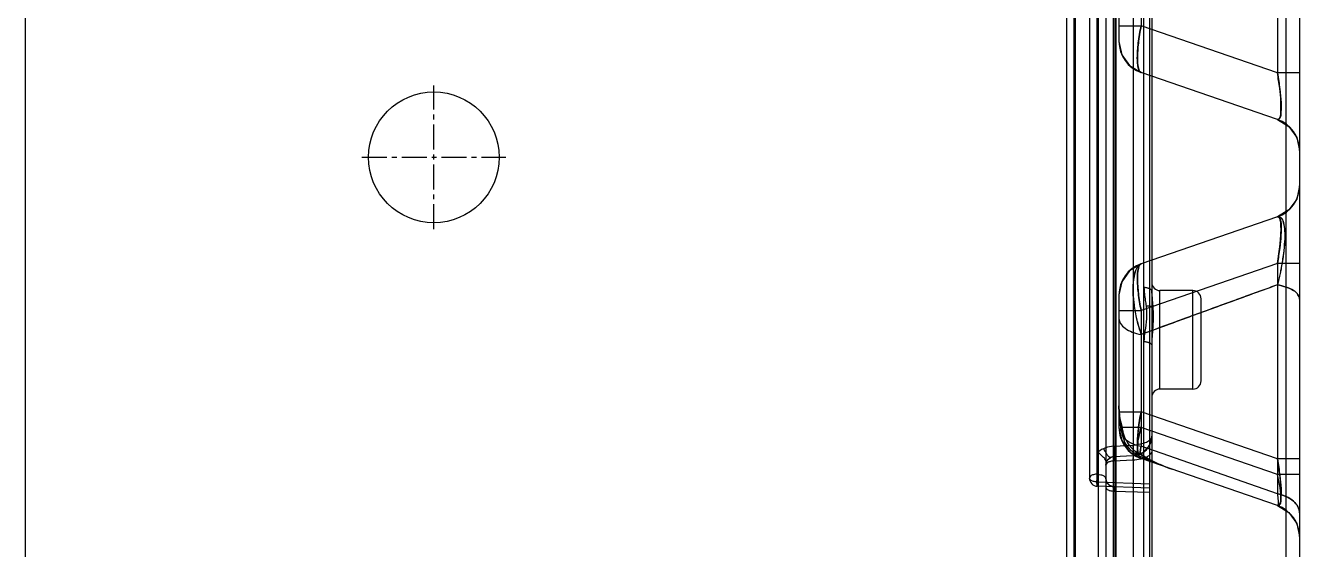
# Model space of a CAD drawing. Header units: millimetres. Extents: x 3267 to 5677, y -4731 to 2600.
# Drawn here: x 4309.7 to 4387.7, y -839 to -806.9 of the extents above; entities that cross this region are included whole.
import ezdxf

# ---------------------------------------------------------------- set-up
doc = ezdxf.new("R2010")
doc.units = ezdxf.units.MM
doc.header["$LTSCALE"] = 16.335
doc.linetypes.add('CENTER', pattern=[0.6, 0.375, -0.075, 0.075, -0.075])
doc.layers.get('0').update_dxf_attribs({"linetype": 'CONTINUOUS'})
doc.layers.add('11', color=7, linetype='CONTINUOUS')

msp = doc.modelspace()

# ---------------------------------------------------------------- linework, layer by layer
at = {"color": 6, "linetype": 'Continuous'}
for p, q in [((4378.522, -631.001), (4378.522, -951.001)), ((4309.718, -944.001), (4309.718, -638.001)), ((4376.334, -888.251), (4376.334, -683.691)), ((4375.858, -684.193), (4375.858, -887.749)), ((4377.534, -685.914), (4377.534, -886.028)), ((4378.672, -687.112), (4378.672, -884.83)), ((4378.195, -873.288), (4378.195, -698.654)), ((4373.446, -726.092), (4373.446, -845.849)), ((4374.006, -846.325), (4374.006, -725.617)), ((4373.913, -844.843), (4373.913, -727.099)), ((4375.39, -727.021), (4375.39, -844.921)), ((4376.478, -788.388), (4376.478, -871.468)), ((4387.717, -789.694), (4387.717, -868.569)), ((4386.886, -790.257), (4386.886, -869.557)), ((4386.361, -797.881), (4386.361, -809.839)), ((4376.662, -799.804), (4376.662, -807.916)), ((4378.017, -800.754), (4378.017, -806.966)), ((4374.853, -806.306), (4374.853, -834.625)), ((4375.338, -834.86), (4375.329, -806.208)), ((4376.429, -873.195), (4376.429, -806.377)), ((4376.662, -806.966), (4378.017, -806.966)), ((4386.361, -809.839), (4378.017, -806.966)), ((4376.662, -807.916), (4376.831, -808.724)), ((4386.361, -812.689), (4378.017, -809.816)), ((4387.717, -809.839), (4386.361, -809.839)), ((4386.361, -812.689), (4387.069, -813.112)), ((4386.361, -818.648), (4378.017, -821.521)), ((4387.069, -818.225), (4386.361, -818.648)), ((4386.361, -821.499), (4378.017, -824.372)), ((4386.361, -821.499), (4386.361, -835.582)), ((4387.717, -821.499), (4386.361, -821.499)), ((4376.662, -823.421), (4376.662, -831.533)), ((4378.687, -823.48), (4378.672, -823.186)), ((4379.174, -829.186), (4379.174, -823.156)), ((4381.184, -823.156), (4379.174, -823.156)), ((4381.184, -829.186), (4381.184, -823.156)), ((4381.687, -828.683), (4381.687, -823.658)), ((4376.662, -824.372), (4378.017, -824.372)), ((4378.017, -824.372), (4378.017, -832.682)), ((4381.184, -829.186), (4379.174, -829.186)), ((4376.662, -830.583), (4378.017, -830.583)), ((4386.361, -833.456), (4378.017, -830.583)), ((4376.662, -831.533), (4376.717, -832.003)), ((4378.017, -831.533), (4376.858, -831.533)), ((4386.361, -834.406), (4378.017, -831.533)), ((4376.333, -832.674), (4377.534, -832.611)), ((4377.079, -832.274), (4376.964, -832.328)), ((4386.361, -835.582), (4378.017, -832.682)), ((4375.355, -833.101), (4375.381, -833.031)), ((4377.534, -833.265), (4376.333, -833.328)), ((4377.534, -833.529), (4376.334, -833.592)), ((4377.808, -833.063), (4377.746, -833.173)), ((4386.361, -836.307), (4378.017, -833.434)), ((4387.717, -833.456), (4386.361, -833.456)), ((4387.717, -834.406), (4386.361, -834.406)), ((4375.338, -834.86), (4378.522, -834.971)), ((4378.522, -835.239), (4375.338, -835.127)), ((4376.334, -835.422), (4378.522, -835.498)), ((4386.361, -836.307), (4387.069, -836.729)), ((4387.069, -836.729), (4387.547, -837.4)), ((4387.547, -837.4), (4387.717, -838.207))]:
    msp.add_line(p, q, dxfattribs=at)
for points in [[(4376.831, -808.724), (4377.311, -809.395), (4378.017, -809.816)], [(4387.069, -813.112), (4387.547, -813.783), (4387.717, -814.59)], [(4387.717, -816.747), (4387.547, -817.554), (4387.069, -818.225)], [(4378.017, -821.521), (4377.311, -821.942), (4376.831, -822.613), (4376.662, -823.421)], [(4376.662, -830.217), (4376.691, -830.993), (4376.773, -831.692)], [(4376.663, -830.34), (4376.703, -831.036), (4376.784, -831.693)], [(4376.662, -831.533), (4376.831, -832.342), (4377.311, -833.013), (4378.017, -833.434)], [(4376.662, -831.533), (4376.809, -832.289), (4377.231, -832.935)], [(4376.662, -831.533), (4376.745, -832.105), (4376.992, -832.638)], [(4376.717, -832.003), (4376.983, -832.624), (4377.434, -833.117)], [(4376.794, -831.703), (4376.865, -832.004), (4376.985, -832.318)], [(4378.672, -832.067), (4378.521, -832.649), (4378.107, -833.085), (4377.534, -833.265)], [(4376.992, -832.638), (4377.441, -833.122), (4378.017, -833.434)], [(4377.231, -832.935), (4377.596, -833.232), (4378.017, -833.434)], [(4375.858, -833.83), (4375.873, -833.709), (4375.923, -833.585), (4376.013, -833.467), (4376.151, -833.373)], [(4377.659, -833.056), (4377.776, -833.126), (4377.887, -833.185)], [(4377.863, -833.236), (4378.826, -833.674), (4379.915, -834.087)], [(4376.342, -835.163), (4376.116, -835.1), (4375.933, -834.926), (4375.858, -834.66)], [(4376.343, -835.163), (4376.099, -835.09), (4375.922, -834.907), (4375.858, -834.661)]]:
    msp.add_lwpolyline(points, dxfattribs=at)
for centre, radius, start, end in [((4378.672, -807.916), 2.01, 180, 251.00001), ((4385.707, -814.59), 2.01, 0, 71.00018), ((4385.707, -816.747), 2.01, 288.99983, 360), ((4378.672, -823.421), 2.01, 108.99997, 180), ((4379.174, -822.653), 0.502, 180, 270), ((4381.184, -823.658), 0.502, 0, 90), ((4387.02, -822.688), 9.539, 192.85312, 199.30231), ((4385.601, -826.528), 6.929, 177.0741, 179.8261), ((4381.184, -828.683), 0.502, 270, 0), ((4379.174, -829.688), 0.502, 90, 180), ((4378.672, -831.533), 2.01, 180, 251.00003), ((4377.472, -832.067), 1.2, 273, 0), ((4376.421, -834.352), 1.68, 93.01564, 128.06083), ((4378.672, -831.533), 1.883, 204.95863, 240.59965), ((4378.672, -831.533), 1.756, 204.95918, 240.56117), ((4376.36, -833.83), 0.502, 92.99999, 180.00001), ((4378.49, -832.171), 1.105, 232.51472, 237.20763), ((4375.355, -834.625), 0.502, 180, 267.97444), ((4376.36, -834.66), 0.502, 180, 268), ((4385.707, -838.207), 2.01, 0, 71.00017)]:
    msp.add_arc(centre, radius, start, end, dxfattribs=at)
for points, knots in [([(4378.017, -806.966), (4377.948, -807.316), (4377.838, -807.959), (4377.775, -808.843), (4377.795, -809.422), (4377.917, -809.782), (4378.017, -809.816)], [0, 0, 0, 0, 0.366773, 0.675453, 0.890813, 1, 1, 1, 1]), ([(4378.017, -809.816), (4377.916, -809.782), (4377.795, -809.42), (4377.775, -808.84), (4377.839, -807.957), (4377.948, -807.314), (4378.017, -806.966)], [0, 0, 0, 0, 0.109664, 0.325659, 0.63432, 1, 1, 1, 1]), ([(4378.017, -806.966), (4377.949, -807.317), (4377.84, -807.964), (4377.782, -808.85), (4377.799, -809.427), (4377.92, -809.783), (4378.017, -809.816)], [0, 0, 0, 0, 0.368, 0.679279, 0.893752, 1, 1, 1, 1]), ([(4378.017, -809.816), (4377.917, -809.782), (4377.798, -809.416), (4377.782, -808.834), (4377.842, -807.951), (4377.95, -807.31), (4378.017, -806.966)], [0, 0, 0, 0, 0.109154, 0.327501, 0.638505, 1, 1, 1, 1]), ([(4386.361, -809.839), (4386.395, -810.035), (4386.456, -810.419), (4386.527, -810.976), (4386.573, -811.483), (4386.591, -811.917), (4386.581, -812.225), (4386.555, -812.42), (4386.53, -812.528), (4386.499, -812.61), (4386.461, -812.667), (4386.412, -812.698), (4386.377, -812.695), (4386.361, -812.689)], [0, 0, 0, 0, 0.20118, 0.393131, 0.567531, 0.716177, 0.832393, 0.877871, 0.915035, 0.944213, 0.966256, 0.983344, 1, 1, 1, 1]), ([(4386.361, -812.689), (4386.418, -812.709), (4386.595, -812.517), (4386.571, -812.124), (4386.588, -811.513), (4386.501, -810.726), (4386.416, -810.152), (4386.361, -809.839)], [0, 0, 0, 0, 0.061701, 0.193486, 0.411335, 0.676026, 1, 1, 1, 1]), ([(4386.361, -809.839), (4386.419, -810.175), (4386.508, -810.776), (4386.6, -811.583), (4386.576, -812.173), (4386.583, -812.546), (4386.414, -812.708), (4386.361, -812.689)], [0, 0, 0, 0, 0.346415, 0.617425, 0.823527, 0.942563, 1, 1, 1, 1]), ([(4386.361, -818.648), (4386.437, -818.622), (4386.653, -818.692), (4386.753, -819.06), (4386.822, -819.538), (4386.808, -820.177), (4386.74, -820.928), (4386.653, -821.461), (4386.602, -821.752)], [0, 0, 0, 0, 0.07226, 0.164872, 0.32082, 0.515343, 0.734035, 1, 1, 1, 1]), ([(4386.361, -818.648), (4386.432, -818.623), (4386.645, -818.691), (4386.744, -819.06), (4386.822, -819.541), (4386.807, -820.188), (4386.729, -820.938), (4386.646, -821.471), (4386.594, -821.755)], [0, 0, 0, 0, 0.067369, 0.164324, 0.319487, 0.515006, 0.740603, 1, 1, 1, 1]), ([(4386.361, -818.648), (4386.418, -818.628), (4386.593, -818.817), (4386.571, -819.207), (4386.589, -819.815), (4386.502, -820.605), (4386.416, -821.181), (4386.361, -821.499)], [0, 0, 0, 0, 0.061322, 0.191596, 0.407655, 0.672676, 1, 1, 1, 1]), ([(4386.361, -818.648), (4386.419, -818.628), (4386.594, -818.819), (4386.577, -819.206), (4386.596, -819.814), (4386.502, -820.602), (4386.417, -821.18), (4386.361, -821.499)], [0, 0, 0, 0, 0.062091, 0.192625, 0.406543, 0.671863, 1, 1, 1, 1]), ([(4386.361, -821.499), (4386.419, -821.162), (4386.508, -820.561), (4386.6, -819.754), (4386.576, -819.164), (4386.583, -818.791), (4386.414, -818.629), (4386.361, -818.648)], [0, 0, 0, 0, 0.346414, 0.617424, 0.823527, 0.942563, 1, 1, 1, 1]), ([(4386.361, -821.499), (4386.395, -821.303), (4386.456, -820.918), (4386.527, -820.362), (4386.573, -819.854), (4386.591, -819.42), (4386.581, -819.112), (4386.555, -818.917), (4386.53, -818.809), (4386.499, -818.727), (4386.461, -818.67), (4386.412, -818.639), (4386.377, -818.642), (4386.361, -818.648)], [0, 0, 0, 0, 0.20118, 0.393131, 0.567531, 0.716177, 0.832393, 0.877871, 0.915035, 0.944213, 0.966256, 0.983344, 1, 1, 1, 1]), ([(4378.017, -821.521), (4377.903, -821.56), (4377.687, -821.816), (4377.544, -822.345), (4377.487, -823.064), (4377.545, -823.911), (4377.65, -824.505), (4377.72, -824.81)], [0, 0, 0, 0, 0.105468, 0.26419, 0.476587, 0.727793, 1, 1, 1, 1]), ([(4378.017, -821.521), (4377.904, -821.56), (4377.69, -821.816), (4377.552, -822.355), (4377.503, -823.078), (4377.558, -823.923), (4377.658, -824.507), (4377.725, -824.809)], [0, 0, 0, 0, 0.104183, 0.264006, 0.484772, 0.730986, 1, 1, 1, 1]), ([(4378.017, -821.521), (4377.916, -821.556), (4377.795, -821.917), (4377.775, -822.497), (4377.839, -823.38), (4377.948, -824.023), (4378.017, -824.372)], [0, 0, 0, 0, 0.109663, 0.325656, 0.634316, 1, 1, 1, 1]), ([(4378.017, -821.521), (4377.917, -821.555), (4377.798, -821.921), (4377.782, -822.503), (4377.842, -823.386), (4377.95, -824.027), (4378.017, -824.372)], [0, 0, 0, 0, 0.109154, 0.327499, 0.638501, 1, 1, 1, 1]), ([(4378.017, -824.372), (4377.949, -824.02), (4377.84, -823.373), (4377.782, -822.487), (4377.799, -821.91), (4377.92, -821.554), (4378.017, -821.521)], [0, 0, 0, 0, 0.368, 0.67928, 0.893752, 1, 1, 1, 1]), ([(4386.602, -821.752), (4386.58, -821.869), (4386.534, -822.104), (4386.453, -822.456), (4386.393, -822.691), (4386.361, -822.808)], [0, 0, 0, 0, 0.329093, 0.662991, 1, 1, 1, 1]), ([(4386.594, -821.755), (4386.573, -821.872), (4386.527, -822.107), (4386.45, -822.459), (4386.392, -822.692), (4386.361, -822.808)], [0, 0, 0, 0, 0.330981, 0.666096, 1, 1, 1, 1]), ([(4386.361, -822.808), (4385.427, -823.147), (4383.566, -823.822), (4380.785, -824.834), (4378.938, -825.506), (4378.017, -825.842)], [0, 0, 0, 0, 0.335619, 0.668997, 1, 1, 1, 1]), ([(4386.361, -822.808), (4385.415, -823.152), (4383.542, -823.833), (4380.761, -824.844), (4378.926, -825.512), (4378.017, -825.842)], [0, 0, 0, 0, 0.340035, 0.673386, 1, 1, 1, 1]), ([(4387.717, -823.681), (4387.717, -823.584), (4387.626, -823.362), (4387.323, -823.107), (4386.882, -822.918), (4386.543, -822.837), (4386.361, -822.808)], [0, 0, 0, 0, 0.169635, 0.39229, 0.678385, 1, 1, 1, 1]), ([(4386.361, -822.808), (4386.543, -822.837), (4386.882, -822.918), (4387.323, -823.107), (4387.626, -823.362), (4387.717, -823.584), (4387.717, -823.681)], [0, 0, 0, 0, 0.321615, 0.60771, 0.830365, 1, 1, 1, 1]), ([(4378.672, -823.186), (4378.672, -823.176), (4378.667, -823.149), (4378.64, -823.108), (4378.602, -823.077), (4378.565, -823.055), (4378.533, -823.039), (4378.498, -823.025), (4378.443, -823.007), (4378.365, -822.989), (4378.276, -822.977), (4378.218, -822.974), (4378.195, -822.974)], [0, 0, 0, 0, 0.052966, 0.146879, 0.256328, 0.316376, 0.378919, 0.44592, 0.519922, 0.687728, 0.877051, 1, 1, 1, 1]), ([(4378.195, -822.974), (4378.196, -823.102), (4378.214, -823.364), (4378.27, -823.743), (4378.31, -823.994), (4378.325, -824.113)], [0, 0, 0, 0, 0.334968, 0.686558, 1, 1, 1, 1]), ([(4378.672, -823.186), (4378.672, -823.231), (4378.674, -823.358), (4378.688, -823.577), (4378.712, -823.854), (4378.728, -824.06), (4378.736, -824.172), (4378.736, -824.182)], [0, 0, 0, 0, 0.134501, 0.380396, 0.661736, 0.970021, 1, 1, 1, 1]), ([(4378.325, -824.113), (4378.358, -824.368), (4378.377, -824.885), (4378.259, -825.599), (4378.196, -826.063), (4378.195, -826.275)], [0, 0, 0, 0, 0.355893, 0.707183, 1, 1, 1, 1]), ([(4378.736, -824.182), (4378.725, -824.174), (4378.689, -824.154), (4378.623, -824.131), (4378.554, -824.118), (4378.496, -824.112), (4378.451, -824.109), (4378.404, -824.109), (4378.362, -824.11), (4378.335, -824.112), (4378.325, -824.113)], [0, 0, 0, 0, 0.100583, 0.286542, 0.491374, 0.596905, 0.702391, 0.810987, 0.926285, 1, 1, 1, 1]), ([(4378.736, -824.182), (4378.739, -824.227), (4378.747, -824.364), (4378.756, -824.605), (4378.755, -824.916), (4378.741, -825.261), (4378.716, -825.628), (4378.694, -825.935), (4378.683, -826.117), (4378.681, -826.174)], [0, 0, 0, 0, 0.068091, 0.206503, 0.362284, 0.535786, 0.726026, 0.91492, 1, 1, 1, 1]), ([(4376.662, -824.862), (4376.662, -824.969), (4376.747, -825.212), (4377.049, -825.503), (4377.492, -825.717), (4377.835, -825.809), (4378.017, -825.842)], [0, 0, 0, 0, 0.181003, 0.407546, 0.688705, 1, 1, 1, 1]), ([(4377.725, -824.809), (4377.751, -824.928), (4377.808, -825.164), (4377.906, -825.508), (4377.978, -825.732), (4378.017, -825.841)], [0, 0, 0, 0, 0.342538, 0.676394, 1, 1, 1, 1]), ([(4378.195, -826.275), (4378.218, -826.275), (4378.276, -826.279), (4378.365, -826.291), (4378.443, -826.311), (4378.498, -826.331), (4378.533, -826.346), (4378.565, -826.363), (4378.602, -826.387), (4378.641, -826.421), (4378.667, -826.466), (4378.672, -826.496), (4378.672, -826.507)], [0, 0, 0, 0, 0.120519, 0.306346, 0.471618, 0.544812, 0.611332, 0.673727, 0.734011, 0.84541, 0.943576, 1, 1, 1, 1]), ([(4376.661, -830.215), (4376.661, -830.548), (4376.707, -830.997), (4376.824, -831.427), (4376.858, -831.534)], [0, 0, 0, 0, 0.748295, 1, 1, 1, 1]), ([(4376.859, -831.794), (4376.817, -831.625), (4376.744, -831.279), (4376.675, -830.751), (4376.662, -830.393), (4376.662, -830.215)], [0, 0, 0, 0, 0.328537, 0.663972, 1, 1, 1, 1]), ([(4376.858, -831.794), (4376.815, -831.63), (4376.743, -831.292), (4376.676, -830.764), (4376.662, -830.401), (4376.662, -830.215)], [0, 0, 0, 0, 0.319355, 0.648837, 1, 1, 1, 1]), ([(4376.858, -831.533), (4376.824, -831.426), (4376.707, -830.996), (4376.662, -830.548), (4376.662, -830.215)], [0, 0, 0, 0, 0.251703, 1, 1, 1, 1]), ([(4378.017, -830.583), (4377.948, -830.933), (4377.838, -831.577), (4377.775, -832.46), (4377.795, -833.039), (4377.917, -833.399), (4378.017, -833.434)], [0, 0, 0, 0, 0.366777, 0.675455, 0.890814, 1, 1, 1, 1]), ([(4378.017, -833.434), (4377.917, -833.399), (4377.798, -833.034), (4377.782, -832.452), (4377.842, -831.568), (4377.95, -830.928), (4378.017, -830.583)], [0, 0, 0, 0, 0.109154, 0.327501, 0.638505, 1, 1, 1, 1]), ([(4378.017, -830.583), (4377.949, -830.934), (4377.84, -831.581), (4377.782, -832.467), (4377.799, -833.045), (4377.92, -833.4), (4378.017, -833.434)], [0, 0, 0, 0, 0.368003, 0.679281, 0.893752, 1, 1, 1, 1]), ([(4376.858, -831.794), (4376.835, -831.78), (4376.793, -831.749), (4376.757, -831.642), (4376.817, -831.569), (4376.858, -831.533)], [0, 0, 0, 0, 0.262165, 0.476693, 1, 1, 1, 1]), ([(4376.853, -831.791), (4376.834, -831.777), (4376.802, -831.742), (4376.79, -831.671), (4376.814, -831.597), (4376.849, -831.554), (4376.87, -831.533)], [0, 0, 0, 0, 0.234586, 0.454473, 0.700737, 1, 1, 1, 1]), ([(4377.064, -832.262), (4377.032, -832.219), (4376.977, -832.118), (4376.905, -831.962), (4376.868, -831.85), (4376.854, -831.794)], [0, 0, 0, 0, 0.315105, 0.66358, 1, 1, 1, 1]), ([(4377.079, -832.274), (4377.041, -832.192), (4376.975, -832.027), (4376.904, -831.778), (4376.871, -831.614), (4376.858, -831.533)], [0, 0, 0, 0, 0.351631, 0.685021, 1, 1, 1, 1]), ([(4377.079, -832.274), (4377.042, -832.191), (4376.979, -832.025), (4376.909, -831.776), (4376.874, -831.612), (4376.858, -831.533)], [0, 0, 0, 0, 0.352084, 0.687716, 1, 1, 1, 1]), ([(4376.863, -831.793), (4376.878, -831.848), (4376.914, -831.957), (4376.989, -832.124), (4377.06, -832.229), (4377.095, -832.286)], [0, 0, 0, 0, 0.308692, 0.630194, 1, 1, 1, 1]), ([(4378.672, -832.067), (4378.672, -832.14), (4378.584, -832.309), (4378.32, -832.467), (4377.959, -832.579), (4377.682, -832.607), (4377.534, -832.611)], [0, 0, 0, 0, 0.162586, 0.384617, 0.671788, 1, 1, 1, 1]), ([(4377.808, -833.063), (4377.787, -832.922), (4377.789, -832.598), (4377.865, -832.086), (4377.959, -831.722), (4378.017, -831.533)], [0, 0, 0, 0, 0.275789, 0.618852, 1, 1, 1, 1]), ([(4378.017, -831.533), (4377.959, -831.722), (4377.865, -832.086), (4377.789, -832.598), (4377.787, -832.922), (4377.808, -833.063)], [0, 0, 0, 0, 0.381149, 0.724213, 1, 1, 1, 1]), ([(4375.713, -832.828), (4375.759, -832.91), (4375.844, -833.055), (4375.953, -833.215), (4376.034, -833.309), (4376.082, -833.355), (4376.13, -833.383), (4376.151, -833.373)], [0, 0, 0, 0, 0.393352, 0.701859, 0.816888, 0.90411, 1, 1, 1, 1]), ([(4376.333, -832.674), (4376.337, -832.79), (4376.359, -833.001), (4376.319, -833.165), (4376.36, -833.327), (4376.333, -833.328)], [0, 0, 0, 0, 0.528855, 0.876735, 1, 1, 1, 1]), ([(4377.079, -832.274), (4377.162, -832.34), (4377.35, -832.458), (4377.667, -832.594), (4377.897, -832.657), (4378.017, -832.682)], [0, 0, 0, 0, 0.307948, 0.64296, 1, 1, 1, 1]), ([(4377.095, -832.286), (4377.173, -832.347), (4377.356, -832.461), (4377.667, -832.594), (4377.897, -832.657), (4378.017, -832.682)], [0, 0, 0, 0, 0.294743, 0.636151, 1, 1, 1, 1]), ([(4377.534, -833.265), (4377.561, -833.264), (4377.52, -833.102), (4377.56, -832.938), (4377.538, -832.726), (4377.534, -832.611)], [0, 0, 0, 0, 0.123124, 0.471489, 1, 1, 1, 1]), ([(4378.672, -832.959), (4378.672, -833.033), (4378.611, -833.152), (4378.481, -833.272), (4378.337, -833.36), (4378.159, -833.429), (4377.89, -833.5), (4377.677, -833.525), (4377.534, -833.529)], [0, 0, 0, 0, 0.162325, 0.267269, 0.390198, 0.531345, 0.68543, 1, 1, 1, 1]), ([(4377.952, -833.139), (4377.955, -833.095), (4377.964, -832.999), (4377.986, -832.847), (4378.006, -832.739), (4378.017, -832.682)], [0, 0, 0, 0, 0.288176, 0.622992, 1, 1, 1, 1]), ([(4378.017, -832.682), (4378.006, -832.739), (4377.986, -832.847), (4377.964, -832.999), (4377.955, -833.094), (4377.953, -833.138)], [0, 0, 0, 0, 0.378066, 0.713824, 1, 1, 1, 1]), ([(4375.342, -833.101), (4375.342, -833.244), (4375.361, -833.53), (4375.353, -833.96), (4375.355, -834.246), (4375.355, -834.389)], [0, 0, 0, 0, 0.333959, 0.667005, 1, 1, 1, 1]), ([(4375.858, -833.562), (4375.858, -833.52), (4375.787, -833.41), (4375.607, -833.259), (4375.466, -833.117), (4375.381, -833.031)], [0, 0, 0, 0, 0.17326, 0.498503, 1, 1, 1, 1]), ([(4376.334, -833.591), (4376.253, -833.593), (4376.108, -833.615), (4375.929, -833.685), (4375.858, -833.786), (4375.858, -833.83)], [0, 0, 0, 0, 0.426557, 0.767305, 1, 1, 1, 1]), ([(4376.333, -833.328), (4376.31, -833.33), (4376.266, -833.335), (4376.205, -833.351), (4376.167, -833.366), (4376.151, -833.373)], [0, 0, 0, 0, 0.367922, 0.704624, 1, 1, 1, 1]), ([(4376.334, -833.328), (4376.323, -833.329), (4376.339, -833.394), (4376.323, -833.46), (4376.332, -833.545), (4376.334, -833.592)], [0, 0, 0, 0, 0.122553, 0.470144, 1, 1, 1, 1]), ([(4377.534, -833.529), (4377.538, -833.482), (4377.546, -833.396), (4377.54, -833.33), (4377.545, -833.265), (4377.534, -833.265)], [0, 0, 0, 0, 0.528217, 0.877924, 1, 1, 1, 1]), ([(4377.808, -833.063), (4377.795, -833.086), (4377.781, -833.109), (4377.736, -833.188), (4377.784, -833.111), (4377.796, -833.086), (4377.808, -833.063)], [0, 0, 0, 0, 0.329797, 0.499946, 0.67017, 1, 1, 1, 1]), ([(4377.953, -833.138), (4377.937, -833.13), (4377.905, -833.113), (4377.857, -833.088), (4377.825, -833.071), (4377.808, -833.062)], [0, 0, 0, 0, 0.328552, 0.662606, 1, 1, 1, 1]), ([(4377.952, -833.139), (4377.936, -833.131), (4377.904, -833.114), (4377.856, -833.088), (4377.824, -833.071), (4377.808, -833.063)], [0, 0, 0, 0, 0.333419, 0.667161, 1, 1, 1, 1]), ([(4377.952, -833.139), (4377.937, -833.161), (4377.917, -833.185), (4377.868, -833.255), (4377.857, -833.168), (4377.875, -833.14), (4377.883, -833.116)], [0, 0, 0, 0, 0.322831, 0.50332, 0.691559, 1, 1, 1, 1]), ([(4377.96, -833.121), (4377.948, -833.136), (4377.931, -833.154), (4377.894, -833.198), (4377.874, -833.142), (4377.887, -833.118), (4377.891, -833.1)], [0, 0, 0, 0, 0.328369, 0.504521, 0.695267, 1, 1, 1, 1]), ([(4377.883, -833.115), (4378.041, -833.218), (4378.687, -833.604), (4379.383, -833.904), (4379.915, -834.087)], [0, 0, 0, 0, 0.250799, 1, 1, 1, 1]), ([(4379.915, -834.087), (4379.67, -834.003), (4379.2, -833.82), (4378.544, -833.502), (4378.14, -833.263), (4377.952, -833.139)], [0, 0, 0, 0, 0.356975, 0.69147, 1, 1, 1, 1]), ([(4379.915, -834.087), (4379.669, -834.002), (4379.199, -833.819), (4378.543, -833.501), (4378.14, -833.263), (4377.952, -833.139)], [0, 0, 0, 0, 0.358101, 0.692151, 1, 1, 1, 1]), ([(4386.361, -836.307), (4386.419, -836.327), (4386.594, -836.135), (4386.577, -835.748), (4386.596, -835.14), (4386.502, -834.352), (4386.417, -833.774), (4386.361, -833.456)], [0, 0, 0, 0, 0.062117, 0.192747, 0.406772, 0.67207, 1, 1, 1, 1]), ([(4386.361, -833.456), (4386.419, -833.792), (4386.508, -834.394), (4386.6, -835.201), (4386.576, -835.791), (4386.583, -836.163), (4386.414, -836.325), (4386.361, -836.307)], [0, 0, 0, 0, 0.346416, 0.617427, 0.823529, 0.942564, 1, 1, 1, 1]), ([(4386.361, -836.307), (4386.418, -836.327), (4386.595, -836.134), (4386.571, -835.742), (4386.588, -835.131), (4386.501, -834.343), (4386.416, -833.77), (4386.361, -833.456)], [0, 0, 0, 0, 0.061701, 0.193486, 0.411335, 0.676026, 1, 1, 1, 1]), ([(4386.361, -836.307), (4386.418, -836.327), (4386.595, -836.134), (4386.571, -835.741), (4386.588, -835.13), (4386.501, -834.343), (4386.416, -833.77), (4386.361, -833.456)], [0, 0, 0, 0, 0.061719, 0.193608, 0.411615, 0.676273, 1, 1, 1, 1]), ([(4375.355, -834.389), (4375.269, -834.389), (4375.116, -834.408), (4374.929, -834.477), (4374.853, -834.58), (4374.853, -834.625)], [0, 0, 0, 0, 0.433865, 0.772651, 1, 1, 1, 1]), ([(4375.338, -834.625), (4375.341, -834.598), (4375.345, -834.544), (4375.348, -834.465), (4375.349, -834.414), (4375.348, -834.389)], [0, 0, 0, 0, 0.348497, 0.683883, 1, 1, 1, 1]), ([(4375.355, -834.389), (4375.421, -834.39), (4375.552, -834.414), (4375.711, -834.474), (4375.819, -834.557), (4375.858, -834.624), (4375.858, -834.66)], [0, 0, 0, 0, 0.323636, 0.653618, 0.822897, 1, 1, 1, 1]), ([(4386.361, -836.307), (4386.377, -836.312), (4386.409, -836.318), (4386.477, -836.301), (4386.543, -836.208), (4386.579, -836.046), (4386.592, -835.817), (4386.572, -835.525), (4386.527, -835.181), (4386.456, -834.802), (4386.395, -834.54), (4386.361, -834.406)], [0, 0, 0, 0, 0.024377, 0.046659, 0.099126, 0.178147, 0.289775, 0.434554, 0.606524, 0.797739, 1, 1, 1, 1]), ([(4386.361, -836.307), (4386.413, -836.325), (4386.576, -836.243), (4386.588, -835.934), (4386.588, -835.54), (4386.5, -835.003), (4386.415, -834.619), (4386.361, -834.406)], [0, 0, 0, 0, 0.080443, 0.20907, 0.419827, 0.676597, 1, 1, 1, 1]), ([(4375.338, -834.86), (4375.255, -834.859), (4375.108, -834.838), (4374.927, -834.77), (4374.853, -834.669), (4374.853, -834.625)], [0, 0, 0, 0, 0.428634, 0.770583, 1, 1, 1, 1]), ([(4375.337, -835.127), (4375.311, -835.127), (4375.332, -835.032), (4375.311, -834.955), (4375.311, -834.842), (4375.316, -834.732), (4375.329, -834.659), (4375.338, -834.625)], [0, 0, 0, 0, 0.155668, 0.339983, 0.562142, 0.794859, 1, 1, 1, 1]), ([(4375.338, -835.127), (4375.327, -835.127), (4375.346, -835.06), (4375.328, -834.994), (4375.336, -834.907), (4375.338, -834.86)], [0, 0, 0, 0, 0.122042, 0.47034, 1, 1, 1, 1]), ([(4375.858, -835.179), (4375.858, -835.251), (4375.955, -835.334), (4376.072, -835.379), (4376.185, -835.409), (4376.274, -835.42), (4376.334, -835.422)], [0, 0, 0, 0, 0.384328, 0.52726, 0.682925, 1, 1, 1, 1]), ([(4376.343, -835.163), (4376.341, -835.162), (4376.339, -835.172), (4376.337, -835.183), (4376.336, -835.206), (4376.334, -835.236), (4376.334, -835.273), (4376.333, -835.336), (4376.333, -835.386), (4376.334, -835.422)], [0, 0, 0, 0, 0.020332, 0.073838, 0.159709, 0.275913, 0.420271, 0.590562, 1, 1, 1, 1]), ([(4386.361, -835.582), (4386.545, -835.621), (4386.893, -835.734), (4387.341, -835.997), (4387.638, -836.352), (4387.717, -836.63), (4387.717, -836.758)], [0, 0, 0, 0, 0.293814, 0.567154, 0.800737, 1, 1, 1, 1]), ([(4386.361, -835.582), (4386.375, -835.722), (4386.385, -835.96), (4386.434, -836.154), (4386.389, -836.316), (4386.361, -836.307)], [0, 0, 0, 0, 0.568889, 0.880462, 1, 1, 1, 1]), ([(4387.717, -836.758), (4387.717, -836.63), (4387.638, -836.352), (4387.341, -835.997), (4386.893, -835.734), (4386.545, -835.621), (4386.361, -835.582)], [0, 0, 0, 0, 0.199263, 0.432846, 0.706186, 1, 1, 1, 1])]:
    msp.add_open_spline(points, degree=3, knots=knots, dxfattribs=at)
at = {"layer": '11', "color": 1, "linetype": 'CENTER', "ltscale": 0.248791}
for p, q in [((4334.718, -819.401), (4334.718, -810.601)), ((4330.318, -815.001), (4339.118, -815.001))]:
    msp.add_line(p, q, dxfattribs=at)
at = {"layer": '11', "color": 7, "linetype": 'Continuous'}
msp.add_circle((4334.718, -815.001), 4, dxfattribs=at)

doc.saveas('drawing.dxf')
